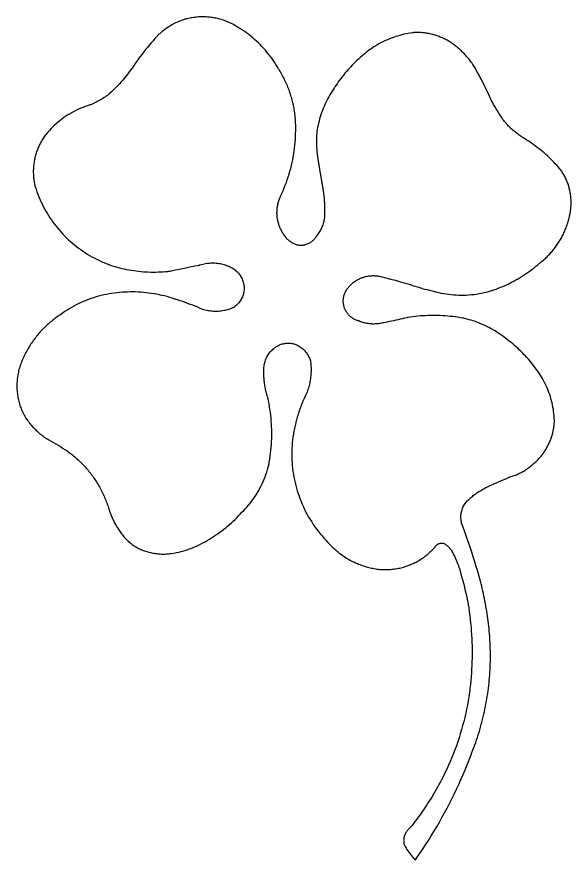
# Model space of a CAD drawing. Extents: x 0 to 908, y 0 to 337.
# Drawn here: x 84.7 to 134.3, y 261 to 336.5 of the extents above; entities that cross this region are included whole.
import ezdxf

# ---------------------------------------------------------------- set-up
doc = ezdxf.new("R2010")
doc.units = 0
doc.layers.add('_____1', color=18, linetype='CONTINUOUS')

msp = doc.modelspace()

# ---------------------------------------------------------------- linework, layer by layer
at = {"layer": '_____1'}
msp.add_lwpolyline([(122.091, 289.008), (122.112, 289.044), (122.134, 289.079), (122.158, 289.111), (122.184, 289.142), (122.212, 289.171), (122.241, 289.198), (122.272, 289.224), (122.304, 289.247), (122.337, 289.268), (122.372, 289.288), (122.407, 289.305), (122.444, 289.32), (122.481, 289.333), (122.519, 289.344), (122.558, 289.353), (122.597, 289.359), (122.636, 289.363), (122.676, 289.365), (122.717, 289.364), (122.757, 289.361), (122.798, 289.356), (122.838, 289.347), (122.858, 289.342), (122.875, 289.334), (122.909, 289.317), (122.976, 289.28), (123.041, 289.24), (123.104, 289.198), (123.164, 289.152), (123.222, 289.104), (123.279, 289.053), (123.332, 288.999), (123.383, 288.943), (123.432, 288.885), (123.478, 288.824), (123.5, 288.793), (123.538, 288.727), (123.614, 288.594), (123.687, 288.46), (123.758, 288.324), (123.826, 288.187), (123.891, 288.049), (123.954, 287.909), (124.015, 287.769), (124.072, 287.627), (124.128, 287.484), (124.18, 287.341), (124.206, 287.268), (124.218, 287.232), (124.219, 287.229), (124.221, 287.224), (124.224, 287.215), (124.229, 287.197), (124.241, 287.16), (124.33, 286.867), (124.416, 286.573), (124.5, 286.278), (124.58, 285.983), (124.657, 285.686), (124.73, 285.389), (124.801, 285.091), (124.868, 284.792), (124.932, 284.493), (124.993, 284.192), (125.051, 283.891), (125.052, 283.889), (125.052, 283.885), (125.054, 283.874), (125.058, 283.853), (125.065, 283.81), (125.079, 283.725), (125.106, 283.554), (125.156, 283.213), (125.202, 282.871), (125.244, 282.528), (125.281, 282.185), (125.314, 281.841), (125.342, 281.498), (125.365, 281.154), (125.384, 280.809), (125.398, 280.465), (125.408, 280.12), (125.414, 279.775), (125.414, 279.431), (125.411, 279.086), (125.402, 278.741), (125.39, 278.397), (125.372, 278.052), (125.35, 277.708), (125.324, 277.364), (125.293, 277.02), (125.258, 276.676), (125.218, 276.333), (125.196, 276.162), (125.171, 275.975), (125.115, 275.6), (125.054, 275.226), (124.987, 274.853), (124.915, 274.481), (124.836, 274.111), (124.752, 273.742), (124.662, 273.375), (124.566, 273.009), (124.464, 272.645), (124.357, 272.283), (124.244, 271.922), (124.125, 271.563), (124.001, 271.206), (123.871, 270.851), (123.736, 270.498), (123.595, 270.147), (123.448, 269.798), (123.296, 269.451), (123.139, 269.107), (122.976, 268.765), (122.807, 268.426), (122.634, 268.088), (122.628, 268.078), (122.625, 268.071), (122.618, 268.059), (122.605, 268.033), (122.579, 267.983), (122.525, 267.882), (122.418, 267.681), (122.308, 267.481), (122.197, 267.282), (122.084, 267.084), (121.969, 266.887), (121.852, 266.691), (121.734, 266.496), (121.613, 266.303), (121.491, 266.11), (121.367, 265.919), (121.242, 265.729), (121.114, 265.54), (120.985, 265.352), (120.854, 265.166), (120.721, 264.98), (120.587, 264.796), (120.451, 264.614), (120.313, 264.432), (120.173, 264.252), (120.032, 264.073), (119.889, 263.895), (119.817, 263.806), (119.812, 263.801), (119.811, 263.799), (119.81, 263.798), (119.806, 263.795), (119.798, 263.789), (119.783, 263.777), (119.726, 263.727), (119.671, 263.674), (119.62, 263.619), (119.572, 263.561), (119.528, 263.501), (119.488, 263.439), (119.451, 263.375), (119.417, 263.309), (119.387, 263.241), (119.361, 263.172), (119.339, 263.102), (119.32, 263.031), (119.306, 262.959), (119.295, 262.886), (119.288, 262.812), (119.285, 262.738), (119.286, 262.664), (119.292, 262.589), (119.301, 262.515), (119.315, 262.44), (119.333, 262.366), (119.355, 262.293), (119.428, 262.166), (119.504, 262.041), (119.582, 261.917), (119.662, 261.795), (119.745, 261.675), (119.83, 261.556), (119.917, 261.438), (120.006, 261.322), (120.098, 261.208), (120.191, 261.096), (120.287, 260.985), (120.311, 260.958), (120.313, 260.956), (120.314, 260.956), (120.314, 260.956), (120.315, 260.957), (120.317, 260.96), (120.335, 260.985), (120.369, 261.034), (120.438, 261.131), (120.709, 261.524), (120.977, 261.919), (121.239, 262.317), (121.497, 262.718), (121.75, 263.122), (121.999, 263.529), (122.242, 263.938), (122.481, 264.351), (122.715, 264.766), (122.944, 265.183), (123.169, 265.604), (123.389, 266.026), (123.603, 266.452), (123.813, 266.879), (124.018, 267.31), (124.218, 267.742), (124.413, 268.177), (124.603, 268.614), (124.788, 269.054), (124.968, 269.496), (125.143, 269.94), (125.313, 270.386), (125.401, 270.608), (125.488, 270.831), (125.572, 271.055), (125.655, 271.279), (125.735, 271.505), (125.812, 271.73), (125.888, 271.957), (125.961, 272.184), (126.031, 272.412), (126.099, 272.641), (126.165, 272.87), (126.229, 273.099), (126.29, 273.329), (126.349, 273.56), (126.406, 273.792), (126.46, 274.023), (126.512, 274.256), (126.561, 274.488), (126.609, 274.722), (126.653, 274.955), (126.696, 275.19), (126.736, 275.424), (126.774, 275.659), (126.809, 275.894), (126.842, 276.13), (126.872, 276.366), (126.901, 276.602), (126.926, 276.839), (126.95, 277.076), (126.971, 277.313), (126.989, 277.55), (127.006, 277.788), (127.019, 278.026), (127.031, 278.264), (127.04, 278.502), (127.046, 278.74), (127.051, 278.979), (127.052, 279.217), (127.052, 279.456), (127.049, 279.695), (127.043, 279.934), (127.035, 280.172), (127.025, 280.411), (127.012, 280.65), (126.997, 280.889), (126.995, 280.919), (126.994, 280.933), (126.992, 280.961), (126.987, 281.018), (126.968, 281.244), (126.947, 281.47), (126.924, 281.696), (126.9, 281.922), (126.874, 282.148), (126.846, 282.373), (126.816, 282.598), (126.785, 282.823), (126.751, 283.048), (126.716, 283.272), (126.68, 283.496), (126.641, 283.72), (126.601, 283.943), (126.559, 284.166), (126.516, 284.389), (126.47, 284.612), (126.423, 284.834), (126.374, 285.055), (126.323, 285.277), (126.271, 285.498), (126.217, 285.719), (126.161, 285.939), (126.039, 286.376), (125.913, 286.813), (125.784, 287.248), (125.652, 287.682), (125.517, 288.116), (125.378, 288.548), (125.236, 288.98), (125.091, 289.41), (124.944, 289.839), (124.792, 290.268), (124.638, 290.695), (124.599, 290.801), (124.594, 290.815), (124.591, 290.822), (124.586, 290.834), (124.576, 290.858), (124.538, 290.954), (124.505, 291.052), (124.477, 291.151), (124.453, 291.251), (124.435, 291.351), (124.421, 291.452), (124.412, 291.553), (124.408, 291.655), (124.409, 291.756), (124.414, 291.857), (124.424, 291.957), (124.438, 292.057), (124.458, 292.157), (124.481, 292.255), (124.51, 292.352), (124.543, 292.448), (124.581, 292.543), (124.623, 292.636), (124.67, 292.727), (124.721, 292.817), (124.776, 292.904), (124.837, 292.989), (124.872, 293.027), (124.908, 293.063), (124.98, 293.136), (125.054, 293.207), (125.129, 293.277), (125.205, 293.346), (125.282, 293.414), (125.36, 293.48), (125.438, 293.545), (125.518, 293.61), (125.599, 293.673), (125.68, 293.734), (125.763, 293.795), (125.846, 293.854), (125.93, 293.912), (126.015, 293.969), (126.101, 294.025), (126.188, 294.079), (126.276, 294.132), (126.364, 294.184), (126.454, 294.234), (126.544, 294.283), (126.635, 294.331), (126.68, 294.354), (126.727, 294.376), (126.914, 294.461), (127.29, 294.629), (127.665, 294.795), (128.042, 294.961), (128.419, 295.124), (128.797, 295.287), (128.995, 295.347), (129.094, 295.38), (129.191, 295.414), (129.288, 295.451), (129.383, 295.489), (129.478, 295.53), (129.572, 295.572), (129.666, 295.616), (129.758, 295.662), (129.849, 295.71), (129.939, 295.76), (130.028, 295.812), (130.117, 295.865), (130.204, 295.92), (130.29, 295.978), (130.374, 296.036), (130.458, 296.097), (130.541, 296.159), (130.622, 296.223), (130.702, 296.289), (130.78, 296.357), (130.819, 296.391), (130.824, 296.395), (130.827, 296.398), (130.831, 296.401), (130.851, 296.417), (130.889, 296.449), (130.964, 296.513), (131.038, 296.579), (131.111, 296.645), (131.182, 296.713), (131.252, 296.783), (131.32, 296.853), (131.387, 296.925), (131.453, 296.997), (131.517, 297.071), (131.58, 297.146), (131.642, 297.222), (131.701, 297.299), (131.76, 297.377), (131.817, 297.456), (131.872, 297.536), (131.926, 297.617), (131.979, 297.699), (132.029, 297.782), (132.079, 297.866), (132.126, 297.95), (132.173, 298.036), (132.217, 298.122), (132.26, 298.209), (132.302, 298.297), (132.342, 298.386), (132.38, 298.475), (132.416, 298.565), (132.451, 298.656), (132.485, 298.748), (132.516, 298.84), (132.546, 298.933), (132.574, 299.026), (132.601, 299.12), (132.626, 299.214), (132.649, 299.309), (132.67, 299.405), (132.69, 299.501), (132.708, 299.598), (132.724, 299.695), (132.738, 299.792), (132.75, 299.89), (132.761, 299.988), (132.77, 300.087), (132.777, 300.185), (132.778, 300.235), (132.777, 300.284), (132.774, 300.382), (132.765, 300.578), (132.752, 300.773), (132.733, 300.968), (132.71, 301.161), (132.682, 301.355), (132.65, 301.547), (132.612, 301.738), (132.571, 301.928), (132.524, 302.117), (132.473, 302.305), (132.418, 302.491), (132.358, 302.676), (132.293, 302.86), (132.224, 303.042), (132.151, 303.223), (132.073, 303.401), (131.991, 303.578), (131.904, 303.753), (131.813, 303.926), (131.718, 304.098), (131.618, 304.266), (131.567, 304.35), (131.514, 304.433), (131.405, 304.596), (131.293, 304.757), (131.179, 304.916), (131.063, 305.074), (130.945, 305.23), (130.824, 305.384), (130.7, 305.536), (130.575, 305.686), (130.447, 305.834), (130.317, 305.979), (130.184, 306.123), (130.05, 306.265), (129.913, 306.405), (129.774, 306.543), (129.633, 306.678), (129.49, 306.812), (129.345, 306.943), (129.197, 307.072), (129.048, 307.198), (128.897, 307.323), (128.743, 307.445), (128.588, 307.565), (128.434, 307.688), (128.279, 307.809), (128.121, 307.926), (127.961, 308.04), (127.799, 308.15), (127.634, 308.257), (127.468, 308.361), (127.299, 308.461), (127.129, 308.557), (126.957, 308.65), (126.782, 308.739), (126.606, 308.825), (126.429, 308.907), (126.249, 308.985), (126.068, 309.059), (125.885, 309.13), (125.701, 309.197), (125.515, 309.26), (125.328, 309.319), (125.14, 309.375), (124.95, 309.427), (124.759, 309.474), (124.663, 309.497), (124.639, 309.502), (124.611, 309.507), (124.556, 309.517), (124.336, 309.555), (124.116, 309.589), (123.895, 309.621), (123.674, 309.648), (123.453, 309.673), (123.231, 309.694), (123.009, 309.712), (122.787, 309.727), (122.565, 309.738), (122.342, 309.745), (122.12, 309.75), (121.897, 309.751), (121.675, 309.749), (121.452, 309.743), (121.23, 309.734), (121.007, 309.722), (120.785, 309.706), (120.563, 309.688), (120.341, 309.665), (120.12, 309.64), (119.899, 309.611), (119.678, 309.578), (119.651, 309.574), (119.639, 309.571), (119.615, 309.564), (119.566, 309.552), (119.373, 309.502), (119.179, 309.454), (118.985, 309.408), (118.791, 309.363), (118.596, 309.319), (118.401, 309.277), (118.206, 309.237), (118.01, 309.198), (117.814, 309.161), (117.618, 309.125), (117.52, 309.107), (117.47, 309.099), (117.421, 309.087), (117.323, 309.064), (117.225, 309.044), (117.126, 309.027), (117.026, 309.013), (116.927, 309.002), (116.827, 308.994), (116.727, 308.989), (116.628, 308.986), (116.528, 308.987), (116.428, 308.991), (116.329, 308.997), (116.23, 309.007), (116.131, 309.019), (116.032, 309.034), (115.934, 309.053), (115.836, 309.074), (115.739, 309.098), (115.643, 309.125), (115.547, 309.154), (115.452, 309.187), (115.358, 309.223), (115.264, 309.261), (115.253, 309.266), (115.243, 309.269), (115.224, 309.274), (115.187, 309.285), (115.114, 309.309), (115.041, 309.336), (114.971, 309.366), (114.901, 309.399), (114.834, 309.435), (114.768, 309.473), (114.704, 309.514), (114.641, 309.557), (114.581, 309.603), (114.522, 309.651), (114.466, 309.702), (114.411, 309.755), (114.359, 309.81), (114.309, 309.867), (114.262, 309.927), (114.217, 309.988), (114.174, 310.051), (114.134, 310.117), (114.096, 310.184), (114.061, 310.253), (114.029, 310.323), (114, 310.396), (113.974, 310.469), (113.951, 310.543), (113.932, 310.617), (113.916, 310.692), (113.902, 310.768), (113.892, 310.843), (113.885, 310.92), (113.882, 310.996), (113.881, 311.072), (113.884, 311.148), (113.889, 311.224), (113.898, 311.299), (113.91, 311.375), (113.925, 311.449), (113.943, 311.524), (113.964, 311.597), (113.988, 311.67), (114.015, 311.742), (114.045, 311.812), (114.079, 311.882), (114.115, 311.95), (114.154, 312.018), (114.159, 312.026), (114.161, 312.029), (114.164, 312.033), (114.169, 312.041), (114.192, 312.074), (114.238, 312.138), (114.286, 312.201), (114.335, 312.262), (114.386, 312.322), (114.438, 312.38), (114.491, 312.436), (114.546, 312.491), (114.602, 312.544), (114.66, 312.596), (114.718, 312.646), (114.778, 312.694), (114.839, 312.741), (114.901, 312.786), (114.964, 312.829), (115.029, 312.871), (115.094, 312.911), (115.16, 312.949), (115.227, 312.985), (115.295, 313.019), (115.364, 313.052), (115.434, 313.083), (115.504, 313.112), (115.575, 313.139), (115.647, 313.165), (115.72, 313.188), (115.793, 313.21), (115.866, 313.229), (115.941, 313.247), (116.015, 313.263), (116.091, 313.277), (116.166, 313.289), (116.242, 313.299), (116.319, 313.306), (116.396, 313.312), (116.473, 313.316), (116.55, 313.318), (116.627, 313.318), (116.705, 313.316), (116.783, 313.311), (116.861, 313.305), (116.939, 313.296), (117.017, 313.285), (117.095, 313.273), (117.172, 313.257), (117.192, 313.253), (117.207, 313.25), (117.234, 313.243), (117.675, 313.133), (118.115, 313.019), (118.554, 312.9), (118.991, 312.777), (119.427, 312.649), (119.645, 312.584), (119.861, 312.513), (120.077, 312.443), (120.294, 312.375), (120.512, 312.309), (120.73, 312.245), (120.949, 312.183), (121.168, 312.123), (121.388, 312.066), (121.609, 312.01), (121.83, 311.956), (122.051, 311.905), (122.107, 311.892), (122.121, 311.889), (122.124, 311.888), (122.131, 311.887), (122.144, 311.883), (122.2, 311.868), (122.422, 311.813), (122.645, 311.763), (122.869, 311.719), (123.093, 311.681), (123.319, 311.649), (123.544, 311.622), (123.771, 311.601), (123.997, 311.586), (124.224, 311.577), (124.451, 311.573), (124.678, 311.576), (124.904, 311.584), (125.131, 311.597), (125.357, 311.617), (125.583, 311.642), (125.808, 311.673), (126.032, 311.71), (126.256, 311.752), (126.478, 311.8), (126.7, 311.854), (126.921, 311.914), (127.14, 311.98), (127.194, 311.997), (127.246, 312.014), (127.349, 312.048), (127.555, 312.121), (127.759, 312.197), (127.962, 312.276), (128.163, 312.359), (128.363, 312.446), (128.56, 312.537), (128.756, 312.63), (128.951, 312.728), (129.143, 312.829), (129.334, 312.933), (129.522, 313.041), (129.709, 313.152), (129.894, 313.267), (130.076, 313.384), (130.257, 313.506), (130.435, 313.63), (130.611, 313.758), (130.785, 313.889), (130.956, 314.023), (131.125, 314.161), (131.292, 314.301), (131.375, 314.373), (131.395, 314.391), (131.417, 314.408), (131.461, 314.441), (131.548, 314.509), (131.634, 314.578), (131.719, 314.648), (131.802, 314.719), (131.885, 314.791), (131.966, 314.865), (132.046, 314.94), (132.125, 315.016), (132.203, 315.093), (132.279, 315.171), (132.354, 315.25), (132.428, 315.33), (132.501, 315.412), (132.572, 315.494), (132.642, 315.578), (132.711, 315.662), (132.778, 315.748), (132.844, 315.834), (132.909, 315.922), (132.972, 316.01), (133.034, 316.1), (133.095, 316.19), (133.154, 316.281), (133.212, 316.373), (133.269, 316.466), (133.324, 316.56), (133.378, 316.655), (133.43, 316.751), (133.481, 316.847), (133.53, 316.944), (133.578, 317.042), (133.624, 317.141), (133.669, 317.24), (133.713, 317.341), (133.755, 317.441), (133.795, 317.543), (133.834, 317.645), (133.871, 317.748), (133.907, 317.852), (133.942, 317.956), (133.974, 318.061), (134.005, 318.167), (134.035, 318.273), (134.063, 318.38), (134.07, 318.407), (134.076, 318.432), (134.09, 318.481), (134.116, 318.578), (134.139, 318.676), (134.161, 318.774), (134.181, 318.872), (134.199, 318.97), (134.215, 319.069), (134.229, 319.167), (134.241, 319.266), (134.251, 319.365), (134.26, 319.464), (134.266, 319.563), (134.27, 319.662), (134.273, 319.761), (134.274, 319.86), (134.273, 319.959), (134.269, 320.058), (134.264, 320.156), (134.258, 320.255), (134.249, 320.353), (134.238, 320.451), (134.226, 320.549), (134.211, 320.647), (134.195, 320.744), (134.177, 320.841), (134.157, 320.938), (134.136, 321.034), (134.112, 321.13), (134.087, 321.225), (134.059, 321.32), (134.03, 321.415), (133.999, 321.509), (133.966, 321.602), (133.932, 321.695), (133.896, 321.787), (133.857, 321.879), (133.817, 321.97), (133.776, 322.061), (133.732, 322.15), (133.687, 322.239), (133.639, 322.327), (133.59, 322.415), (133.54, 322.502), (133.487, 322.587), (133.433, 322.672), (133.419, 322.693), (133.404, 322.714), (133.373, 322.752), (133.246, 322.905), (133.117, 323.055), (132.985, 323.204), (132.851, 323.351), (132.716, 323.495), (132.578, 323.637), (132.437, 323.777), (132.295, 323.915), (132.151, 324.05), (132.004, 324.183), (131.856, 324.314), (131.705, 324.443), (131.553, 324.569), (131.399, 324.693), (131.242, 324.815), (131.084, 324.934), (130.924, 325.05), (130.762, 325.165), (130.598, 325.276), (130.433, 325.386), (130.265, 325.492), (130.096, 325.597), (130.075, 325.61), (130.064, 325.616), (130.058, 325.62), (130.034, 325.634), (129.986, 325.664), (129.892, 325.725), (129.798, 325.787), (129.705, 325.85), (129.613, 325.915), (129.523, 325.982), (129.433, 326.05), (129.345, 326.119), (129.258, 326.19), (129.172, 326.262), (129.087, 326.335), (129.004, 326.41), (128.921, 326.487), (128.84, 326.564), (128.76, 326.643), (128.682, 326.724), (128.605, 326.805), (128.529, 326.888), (128.454, 326.972), (128.381, 327.058), (128.309, 327.144), (128.239, 327.232), (128.204, 327.276), (128.171, 327.322), (128.044, 327.508), (127.92, 327.695), (127.799, 327.884), (127.68, 328.075), (127.564, 328.268), (127.45, 328.462), (127.34, 328.658), (127.232, 328.855), (127.127, 329.054), (127.025, 329.254), (126.925, 329.456), (126.835, 329.662), (126.744, 329.868), (126.65, 330.072), (126.554, 330.276), (126.456, 330.478), (126.355, 330.68), (126.252, 330.88), (126.147, 331.079), (126.039, 331.277), (125.929, 331.473), (125.817, 331.668), (125.761, 331.766), (125.706, 331.865), (125.649, 331.962), (125.591, 332.058), (125.53, 332.154), (125.469, 332.248), (125.406, 332.341), (125.341, 332.433), (125.275, 332.524), (125.207, 332.614), (125.138, 332.703), (125.068, 332.79), (124.996, 332.876), (124.922, 332.962), (124.847, 333.046), (124.771, 333.128), (124.694, 333.21), (124.615, 333.29), (124.534, 333.369), (124.453, 333.447), (124.37, 333.523), (124.285, 333.598), (124.2, 333.672), (124.189, 333.681), (124.184, 333.685), (124.18, 333.688), (124.176, 333.692), (124.139, 333.725), (124.064, 333.79), (123.988, 333.853), (123.911, 333.915), (123.834, 333.975), (123.755, 334.034), (123.675, 334.092), (123.595, 334.147), (123.513, 334.202), (123.431, 334.255), (123.348, 334.306), (123.264, 334.356), (123.179, 334.404), (123.093, 334.451), (123.007, 334.496), (122.92, 334.539), (122.832, 334.581), (122.744, 334.622), (122.655, 334.661), (122.565, 334.698), (122.475, 334.734), (122.384, 334.768), (122.292, 334.8), (122.2, 334.831), (122.107, 334.86), (122.014, 334.888), (121.921, 334.914), (121.826, 334.938), (121.732, 334.961), (121.637, 334.982), (121.541, 335.001), (121.446, 335.019), (121.35, 335.035), (121.253, 335.049), (121.156, 335.062), (121.059, 335.072), (120.962, 335.081), (120.864, 335.089), (120.766, 335.095), (120.668, 335.098), (120.57, 335.101), (120.471, 335.101), (120.373, 335.1), (120.274, 335.097), (120.175, 335.092), (120.126, 335.088), (120.077, 335.082), (119.883, 335.053), (119.69, 335.02), (119.498, 334.982), (119.307, 334.941), (119.117, 334.894), (118.929, 334.844), (118.742, 334.789), (118.556, 334.731), (118.372, 334.667), (118.189, 334.6), (118.008, 334.529), (117.828, 334.453), (117.651, 334.374), (117.475, 334.29), (117.301, 334.203), (117.129, 334.111), (116.959, 334.015), (116.791, 333.916), (116.625, 333.812), (116.461, 333.705), (116.3, 333.594), (116.141, 333.478), (115.986, 333.359), (115.833, 333.236), (115.682, 333.111), (115.533, 332.984), (115.386, 332.855), (115.241, 332.723), (115.098, 332.59), (114.957, 332.454), (114.818, 332.316), (114.681, 332.176), (114.547, 332.034), (114.415, 331.891), (114.285, 331.745), (114.157, 331.597), (114.031, 331.447), (113.908, 331.295), (113.786, 331.142), (113.668, 330.986), (113.551, 330.829), (113.437, 330.669), (113.325, 330.509), (113.216, 330.346), (113.162, 330.264), (113.135, 330.223), (113.107, 330.182), (112.996, 330.02), (112.889, 329.855), (112.785, 329.688), (112.685, 329.519), (112.588, 329.349), (112.495, 329.176), (112.405, 329.002), (112.32, 328.826), (112.237, 328.648), (112.159, 328.469), (112.084, 328.288), (112.013, 328.106), (111.946, 327.922), (111.883, 327.737), (111.823, 327.55), (111.767, 327.362), (111.715, 327.173), (111.667, 326.983), (111.623, 326.792), (111.583, 326.6), (111.547, 326.406), (111.515, 326.212), (111.511, 326.188), (111.509, 326.176), (111.508, 326.169), (111.508, 326.165), (111.506, 326.139), (111.502, 326.087), (111.49, 325.877), (111.482, 325.668), (111.478, 325.459), (111.479, 325.249), (111.484, 325.04), (111.493, 324.831), (111.506, 324.622), (111.523, 324.413), (111.545, 324.205), (111.57, 323.997), (111.585, 323.893), (111.592, 323.841), (111.594, 323.828), (111.595, 323.822), (111.596, 323.819), (111.596, 323.817), (111.596, 323.816), (111.597, 323.813), (111.597, 323.809), (111.598, 323.803), (111.6, 323.796), (111.603, 323.776), (111.607, 323.751), (111.612, 323.72), (111.618, 323.684), (111.625, 323.643), (111.633, 323.598), (111.641, 323.548), (111.65, 323.495), (111.66, 323.438), (111.67, 323.377), (111.681, 323.313), (111.692, 323.247), (111.704, 323.178), (111.716, 323.107), (111.728, 323.034), (111.741, 322.96), (111.766, 322.808), (111.818, 322.499), (111.844, 322.347), (111.856, 322.273), (111.869, 322.2), (111.88, 322.129), (111.892, 322.06), (111.903, 321.994), (111.914, 321.93), (111.924, 321.87), (111.934, 321.813), (111.943, 321.759), (111.951, 321.71), (111.959, 321.665), (111.966, 321.624), (111.972, 321.588), (111.977, 321.558), (111.981, 321.533), (111.984, 321.514), (111.985, 321.507), (111.986, 321.501), (111.987, 321.497), (111.987, 321.494), (111.988, 321.493), (111.993, 321.467), (112.003, 321.415), (112.023, 321.313), (112.06, 321.106), (112.093, 320.899), (112.121, 320.692), (112.146, 320.484), (112.166, 320.275), (112.181, 320.066), (112.193, 319.857), (112.2, 319.648), (112.203, 319.438), (112.202, 319.228), (112.201, 319.176), (112.201, 319.15), (112.203, 319.123), (112.21, 319.017), (112.213, 318.911), (112.212, 318.805), (112.208, 318.7), (112.2, 318.595), (112.188, 318.49), (112.174, 318.386), (112.155, 318.283), (112.133, 318.181), (112.108, 318.079), (112.079, 317.978), (112.047, 317.878), (112.012, 317.78), (111.973, 317.682), (111.931, 317.586), (111.886, 317.492), (111.837, 317.398), (111.786, 317.307), (111.731, 317.216), (111.673, 317.128), (111.611, 317.042), (111.547, 316.957), (111.53, 316.936), (111.521, 316.918), (111.501, 316.884), (111.46, 316.816), (111.415, 316.75), (111.368, 316.687), (111.319, 316.626), (111.267, 316.568), (111.212, 316.512), (111.156, 316.458), (111.097, 316.407), (111.036, 316.359), (110.973, 316.314), (110.908, 316.271), (110.841, 316.231), (110.773, 316.194), (110.703, 316.16), (110.631, 316.13), (110.558, 316.102), (110.484, 316.077), (110.408, 316.056), (110.332, 316.038), (110.254, 316.023), (110.175, 316.012), (110.136, 316.008), (110.116, 316.006), (110.095, 316.008), (110.015, 316.017), (109.936, 316.03), (109.858, 316.047), (109.78, 316.066), (109.704, 316.088), (109.628, 316.113), (109.554, 316.141), (109.481, 316.172), (109.41, 316.206), (109.34, 316.242), (109.271, 316.282), (109.204, 316.324), (109.139, 316.368), (109.075, 316.415), (109.014, 316.465), (108.954, 316.517), (108.896, 316.572), (108.841, 316.629), (108.787, 316.688), (108.736, 316.75), (108.687, 316.813), (108.641, 316.879), (108.629, 316.896), (108.627, 316.9), (108.624, 316.904), (108.618, 316.912), (108.605, 316.929), (108.558, 316.997), (108.511, 317.067), (108.467, 317.137), (108.424, 317.207), (108.384, 317.279), (108.345, 317.352), (108.307, 317.425), (108.272, 317.499), (108.238, 317.573), (108.207, 317.649), (108.177, 317.724), (108.149, 317.801), (108.122, 317.878), (108.098, 317.955), (108.075, 318.033), (108.054, 318.112), (108.035, 318.19), (108.018, 318.27), (108.003, 318.349), (107.99, 318.429), (107.978, 318.509), (107.968, 318.589), (107.96, 318.67), (107.954, 318.75), (107.95, 318.831), (107.948, 318.912), (107.948, 318.993), (107.949, 319.074), (107.953, 319.155), (107.958, 319.236), (107.965, 319.317), (107.974, 319.398), (107.985, 319.479), (107.998, 319.559), (108.012, 319.639), (108.029, 319.72), (108.048, 319.799), (108.068, 319.879), (108.091, 319.958), (108.115, 320.037), (108.141, 320.115), (108.169, 320.193), (108.199, 320.271), (108.231, 320.348), (108.248, 320.386), (108.251, 320.392), (108.254, 320.399), (108.261, 320.414), (108.276, 320.444), (108.387, 320.685), (108.494, 320.928), (108.596, 321.173), (108.693, 321.419), (108.786, 321.667), (108.873, 321.917), (108.956, 322.168), (109.035, 322.42), (109.108, 322.674), (109.177, 322.929), (109.24, 323.185), (109.299, 323.443), (109.353, 323.702), (109.403, 323.961), (109.447, 324.222), (109.486, 324.483), (109.52, 324.745), (109.55, 325.008), (109.574, 325.272), (109.594, 325.536), (109.608, 325.801), (109.618, 326.067), (109.626, 326.333), (109.628, 326.466), (109.628, 326.599), (109.627, 326.732), (109.624, 326.865), (109.619, 326.997), (109.612, 327.13), (109.603, 327.262), (109.593, 327.394), (109.581, 327.526), (109.567, 327.657), (109.551, 327.789), (109.534, 327.92), (109.515, 328.05), (109.494, 328.181), (109.472, 328.311), (109.448, 328.441), (109.422, 328.57), (109.394, 328.699), (109.364, 328.828), (109.333, 328.956), (109.3, 329.083), (109.266, 329.211), (109.23, 329.338), (109.192, 329.464), (109.152, 329.59), (109.111, 329.715), (109.068, 329.84), (109.023, 329.964), (108.977, 330.088), (108.929, 330.211), (108.879, 330.333), (108.828, 330.455), (108.775, 330.576), (108.72, 330.697), (108.664, 330.817), (108.606, 330.936), (108.546, 331.054), (108.485, 331.172), (108.423, 331.289), (108.358, 331.405), (108.292, 331.521), (108.224, 331.635), (108.155, 331.749), (108.12, 331.806), (108.112, 331.819), (108.105, 331.832), (108.091, 331.856), (107.975, 332.053), (107.855, 332.247), (107.732, 332.438), (107.604, 332.625), (107.472, 332.81), (107.336, 332.992), (107.196, 333.171), (107.053, 333.347), (106.906, 333.519), (106.755, 333.688), (106.6, 333.853), (106.442, 334.016), (106.28, 334.174), (106.115, 334.33), (105.947, 334.481), (105.775, 334.629), (105.6, 334.773), (105.421, 334.914), (105.239, 335.05), (105.055, 335.183), (104.867, 335.312), (104.676, 335.436), (104.628, 335.467), (104.58, 335.499), (104.484, 335.562), (104.387, 335.624), (104.288, 335.683), (104.189, 335.74), (104.089, 335.796), (103.989, 335.849), (103.887, 335.9), (103.784, 335.949), (103.681, 335.996), (103.577, 336.041), (103.472, 336.084), (103.367, 336.125), (103.26, 336.164), (103.154, 336.201), (103.046, 336.236), (102.938, 336.268), (102.83, 336.299), (102.72, 336.327), (102.611, 336.354), (102.501, 336.378), (102.39, 336.4), (102.28, 336.42), (102.168, 336.438), (102.057, 336.454), (101.945, 336.467), (101.833, 336.479), (101.721, 336.488), (101.608, 336.495), (101.495, 336.5), (101.383, 336.503), (101.27, 336.504), (101.156, 336.502), (101.043, 336.499), (100.93, 336.493), (100.817, 336.485), (100.704, 336.475), (100.591, 336.462), (100.478, 336.448), (100.365, 336.431), (100.253, 336.412), (100.14, 336.391), (100.028, 336.367), (99.916, 336.342), (99.805, 336.314), (99.749, 336.299), (99.742, 336.297), (99.737, 336.296), (99.729, 336.293), (99.714, 336.289), (99.59, 336.249), (99.468, 336.206), (99.346, 336.161), (99.226, 336.113), (99.106, 336.063), (98.988, 336.01), (98.871, 335.955), (98.756, 335.898), (98.641, 335.838), (98.528, 335.776), (98.416, 335.711), (98.306, 335.644), (98.197, 335.575), (98.09, 335.503), (97.984, 335.429), (97.879, 335.353), (97.776, 335.275), (97.675, 335.194), (97.576, 335.111), (97.478, 335.027), (97.381, 334.939), (97.287, 334.85), (97.264, 334.828), (97.242, 334.804), (97.198, 334.756), (97.025, 334.563), (96.855, 334.368), (96.686, 334.171), (96.519, 333.973), (96.355, 333.773), (96.192, 333.571), (96.031, 333.368), (95.873, 333.163), (95.716, 332.957), (95.562, 332.749), (95.486, 332.644), (95.448, 332.592), (95.411, 332.538), (95.268, 332.322), (95.122, 332.107), (94.972, 331.896), (94.818, 331.687), (94.661, 331.48), (94.501, 331.277), (94.337, 331.075), (94.17, 330.877), (93.999, 330.682), (93.825, 330.489), (93.648, 330.299), (93.471, 330.109), (93.379, 330.016), (93.286, 329.925), (93.192, 329.836), (93.095, 329.75), (92.997, 329.665), (92.897, 329.583), (92.795, 329.502), (92.692, 329.424), (92.587, 329.348), (92.481, 329.274), (92.373, 329.202), (92.264, 329.133), (92.153, 329.065), (92.041, 329), (91.927, 328.938), (91.812, 328.878), (91.696, 328.82), (91.578, 328.764), (91.46, 328.711), (91.34, 328.66), (91.279, 328.636), (91.249, 328.624), (91.242, 328.621), (91.229, 328.617), (91.202, 328.609), (90.995, 328.543), (90.79, 328.471), (90.587, 328.394), (90.386, 328.312), (90.188, 328.225), (89.992, 328.133), (89.8, 328.035), (89.61, 327.933), (89.423, 327.825), (89.238, 327.713), (89.057, 327.596), (88.879, 327.474), (88.705, 327.347), (88.533, 327.216), (88.365, 327.081), (88.201, 326.94), (88.04, 326.796), (87.883, 326.647), (87.73, 326.493), (87.581, 326.336), (87.436, 326.174), (87.295, 326.008), (87.26, 325.966), (87.227, 325.923), (87.163, 325.835), (87.1, 325.746), (87.04, 325.656), (86.982, 325.565), (86.925, 325.473), (86.87, 325.38), (86.818, 325.286), (86.767, 325.191), (86.718, 325.096), (86.671, 324.999), (86.626, 324.902), (86.583, 324.804), (86.542, 324.706), (86.502, 324.606), (86.465, 324.506), (86.43, 324.406), (86.396, 324.305), (86.365, 324.203), (86.336, 324.1), (86.308, 323.997), (86.283, 323.894), (86.26, 323.79), (86.238, 323.686), (86.219, 323.581), (86.202, 323.476), (86.186, 323.371), (86.173, 323.265), (86.162, 323.159), (86.153, 323.053), (86.145, 322.946), (86.14, 322.84), (86.137, 322.733), (86.136, 322.626), (86.138, 322.519), (86.141, 322.412), (86.146, 322.305), (86.154, 322.197), (86.163, 322.09), (86.175, 321.983), (86.189, 321.876), (86.205, 321.769), (86.223, 321.662), (86.243, 321.556), (86.265, 321.449), (86.277, 321.396), (86.28, 321.383), (86.281, 321.378), (86.283, 321.371), (86.288, 321.357), (86.305, 321.299), (86.379, 321.069), (86.457, 320.841), (86.54, 320.616), (86.627, 320.394), (86.719, 320.173), (86.816, 319.956), (86.918, 319.74), (87.024, 319.528), (87.134, 319.318), (87.249, 319.111), (87.368, 318.907), (87.492, 318.706), (87.619, 318.508), (87.751, 318.313), (87.887, 318.121), (88.027, 317.932), (88.171, 317.746), (88.319, 317.563), (88.47, 317.384), (88.626, 317.208), (88.785, 317.036), (88.948, 316.867), (89.114, 316.702), (89.284, 316.541), (89.458, 316.383), (89.635, 316.229), (89.815, 316.078), (89.999, 315.932), (90.185, 315.789), (90.376, 315.651), (90.569, 315.516), (90.765, 315.386), (90.964, 315.259), (91.167, 315.138), (91.372, 315.02), (91.58, 314.906), (91.791, 314.798), (92.004, 314.693), (92.22, 314.593), (92.439, 314.498), (92.66, 314.407), (92.884, 314.321), (93.11, 314.24), (93.339, 314.164), (93.454, 314.127), (93.483, 314.118), (93.49, 314.116), (93.494, 314.115), (93.501, 314.113), (93.527, 314.106), (93.632, 314.077), (93.844, 314.022), (94.057, 313.971), (94.27, 313.923), (94.484, 313.879), (94.698, 313.839), (94.913, 313.803), (95.128, 313.77), (95.344, 313.741), (95.561, 313.716), (95.778, 313.694), (95.995, 313.676), (96.212, 313.662), (96.43, 313.652), (96.647, 313.645), (96.865, 313.642), (97.083, 313.643), (97.301, 313.648), (97.52, 313.656), (97.738, 313.669), (97.955, 313.684), (98.173, 313.704), (98.282, 313.715), (98.336, 313.721), (98.35, 313.723), (98.356, 313.724), (98.36, 313.725), (98.374, 313.728), (98.491, 313.754), (98.725, 313.805), (99.194, 313.905), (99.663, 314.004), (100.132, 314.101), (100.602, 314.196), (100.837, 314.243), (100.955, 314.266), (100.984, 314.271), (101.013, 314.28), (101.071, 314.298), (101.188, 314.331), (101.306, 314.361), (101.424, 314.387), (101.543, 314.409), (101.662, 314.427), (101.781, 314.441), (101.901, 314.452), (102.021, 314.459), (102.141, 314.461), (102.261, 314.46), (102.381, 314.455), (102.501, 314.447), (102.62, 314.434), (102.739, 314.418), (102.858, 314.398), (102.976, 314.374), (103.093, 314.346), (103.21, 314.315), (103.325, 314.279), (103.44, 314.24), (103.554, 314.197), (103.61, 314.174), (103.638, 314.163), (103.652, 314.157), (103.664, 314.152), (103.76, 314.109), (103.854, 314.061), (103.945, 314.009), (104.033, 313.954), (104.117, 313.894), (104.199, 313.831), (104.277, 313.764), (104.352, 313.694), (104.424, 313.62), (104.492, 313.543), (104.556, 313.464), (104.617, 313.381), (104.674, 313.295), (104.726, 313.207), (104.775, 313.117), (104.819, 313.024), (104.859, 312.928), (104.895, 312.831), (104.926, 312.732), (104.953, 312.631), (104.974, 312.528), (104.991, 312.424), (104.998, 312.372), (105.002, 312.319), (105.005, 312.214), (105.004, 312.11), (104.997, 312.006), (104.985, 311.904), (104.968, 311.802), (104.945, 311.702), (104.918, 311.604), (104.886, 311.507), (104.85, 311.412), (104.808, 311.319), (104.762, 311.228), (104.712, 311.14), (104.657, 311.054), (104.598, 310.971), (104.534, 310.89), (104.467, 310.813), (104.395, 310.739), (104.32, 310.669), (104.241, 310.602), (104.158, 310.539), (104.071, 310.48), (104.026, 310.452), (104.004, 310.439), (103.992, 310.432), (103.978, 310.426), (103.867, 310.381), (103.755, 310.339), (103.642, 310.3), (103.527, 310.266), (103.413, 310.234), (103.297, 310.207), (103.18, 310.183), (103.064, 310.162), (102.946, 310.145), (102.828, 310.132), (102.71, 310.122), (102.592, 310.116), (102.473, 310.113), (102.355, 310.114), (102.236, 310.119), (102.117, 310.127), (101.999, 310.139), (101.881, 310.154), (101.763, 310.174), (101.646, 310.196), (101.529, 310.223), (101.413, 310.253), (101.384, 310.261), (101.37, 310.265), (101.356, 310.271), (101.301, 310.295), (101.08, 310.39), (100.857, 310.483), (100.634, 310.574), (100.411, 310.663), (100.186, 310.749), (99.96, 310.833), (99.734, 310.915), (99.507, 310.995), (99.279, 311.073), (99.05, 311.148), (98.935, 311.185), (98.878, 311.203), (98.849, 311.212), (98.834, 311.217), (98.806, 311.227), (98.578, 311.301), (98.349, 311.371), (98.119, 311.437), (97.888, 311.497), (97.655, 311.553), (97.422, 311.605), (97.188, 311.651), (96.954, 311.693), (96.718, 311.73), (96.482, 311.763), (96.245, 311.791), (96.008, 311.814), (95.77, 311.832), (95.532, 311.846), (95.294, 311.855), (95.056, 311.859), (94.817, 311.858), (94.578, 311.853), (94.339, 311.842), (94.101, 311.828), (93.862, 311.808), (93.624, 311.783), (93.386, 311.755), (93.148, 311.722), (92.912, 311.684), (92.677, 311.641), (92.443, 311.592), (92.211, 311.537), (91.98, 311.477), (91.751, 311.412), (91.523, 311.342), (91.297, 311.266), (91.074, 311.185), (90.852, 311.099), (90.632, 311.008), (90.414, 310.911), (90.199, 310.81), (89.986, 310.703), (89.775, 310.592), (89.567, 310.475), (89.361, 310.354), (89.158, 310.227), (88.958, 310.096), (88.761, 309.96), (88.566, 309.82), (88.464, 309.753), (88.363, 309.685), (88.264, 309.616), (88.165, 309.545), (88.068, 309.473), (87.971, 309.399), (87.876, 309.325), (87.781, 309.249), (87.688, 309.172), (87.596, 309.094), (87.505, 309.015), (87.415, 308.935), (87.326, 308.853), (87.238, 308.77), (87.151, 308.686), (87.066, 308.601), (86.982, 308.515), (86.899, 308.428), (86.817, 308.34), (86.736, 308.251), (86.656, 308.16), (86.578, 308.069), (86.501, 307.976), (86.425, 307.883), (86.35, 307.789), (86.277, 307.693), (86.205, 307.597), (86.134, 307.499), (86.064, 307.401), (85.996, 307.302), (85.929, 307.201), (85.863, 307.1), (85.799, 306.998), (85.736, 306.895), (85.674, 306.791), (85.614, 306.687), (85.555, 306.581), (85.497, 306.475), (85.441, 306.367), (85.386, 306.259), (85.333, 306.15), (85.281, 306.041), (85.23, 305.93), (85.181, 305.819), (85.086, 305.594), (85.041, 305.48), (84.999, 305.366), (84.959, 305.252), (84.922, 305.136), (84.887, 305.02), (84.855, 304.904), (84.826, 304.787), (84.799, 304.67), (84.774, 304.552), (84.752, 304.434), (84.733, 304.316), (84.716, 304.198), (84.701, 304.079), (84.689, 303.96), (84.68, 303.841), (84.673, 303.722), (84.669, 303.603), (84.667, 303.484), (84.667, 303.365), (84.671, 303.246), (84.676, 303.127), (84.684, 303.008), (84.695, 302.889), (84.708, 302.771), (84.724, 302.653), (84.742, 302.535), (84.762, 302.417), (84.785, 302.3), (84.811, 302.184), (84.839, 302.067), (84.869, 301.952), (84.902, 301.837), (84.938, 301.722), (84.975, 301.608), (85.016, 301.495), (85.059, 301.382), (85.104, 301.271), (85.152, 301.16), (85.202, 301.049), (85.254, 300.94), (85.309, 300.832), (85.367, 300.724), (85.427, 300.618), (85.458, 300.565), (85.473, 300.539), (85.475, 300.536), (85.476, 300.534), (85.479, 300.531), (85.483, 300.525), (85.551, 300.428), (85.622, 300.333), (85.693, 300.239), (85.767, 300.146), (85.842, 300.055), (85.918, 299.965), (85.996, 299.876), (86.075, 299.788), (86.156, 299.702), (86.238, 299.618), (86.322, 299.535), (86.407, 299.453), (86.493, 299.372), (86.581, 299.294), (86.67, 299.216), (86.761, 299.14), (86.853, 299.066), (86.946, 298.993), (87.04, 298.922), (87.136, 298.852), (87.232, 298.784), (87.33, 298.718), (87.355, 298.701), (87.381, 298.686), (87.433, 298.658), (87.538, 298.603), (87.746, 298.489), (87.952, 298.372), (88.157, 298.252), (88.36, 298.13), (88.562, 298.005), (88.761, 297.876), (88.959, 297.746), (89.155, 297.612), (89.35, 297.476), (89.542, 297.337), (89.59, 297.302), (89.614, 297.284), (89.626, 297.275), (89.629, 297.273), (89.635, 297.267), (89.648, 297.257), (89.749, 297.174), (89.849, 297.089), (89.948, 297.004), (90.045, 296.917), (90.141, 296.828), (90.236, 296.739), (90.33, 296.649), (90.422, 296.557), (90.513, 296.464), (90.603, 296.37), (90.692, 296.275), (90.779, 296.179), (90.865, 296.082), (90.95, 295.984), (91.034, 295.884), (91.116, 295.784), (91.197, 295.682), (91.276, 295.58), (91.354, 295.476), (91.431, 295.372), (91.506, 295.267), (91.58, 295.16), (91.653, 295.053), (91.724, 294.945), (91.794, 294.835), (91.862, 294.725), (91.929, 294.614), (91.995, 294.502), (92.059, 294.39), (92.122, 294.276), (92.183, 294.162), (92.243, 294.046), (92.301, 293.93), (92.358, 293.813), (92.413, 293.696), (92.467, 293.577), (92.519, 293.458), (92.57, 293.338), (92.619, 293.217), (92.667, 293.096), (92.713, 292.974), (92.757, 292.851), (92.8, 292.728), (92.841, 292.604), (92.862, 292.541), (92.871, 292.51), (92.874, 292.502), (92.875, 292.499), (92.877, 292.492), (92.892, 292.439), (92.925, 292.333), (92.959, 292.228), (92.995, 292.124), (93.032, 292.02), (93.071, 291.917), (93.111, 291.814), (93.154, 291.712), (93.197, 291.611), (93.243, 291.51), (93.29, 291.411), (93.338, 291.312), (93.389, 291.214), (93.44, 291.116), (93.493, 291.02), (93.548, 290.924), (93.605, 290.829), (93.662, 290.735), (93.722, 290.642), (93.783, 290.55), (93.845, 290.459), (93.909, 290.368), (93.974, 290.279), (94.04, 290.187), (94.108, 290.098), (94.179, 290.01), (94.251, 289.924), (94.326, 289.84), (94.402, 289.758), (94.481, 289.679), (94.561, 289.601), (94.643, 289.525), (94.727, 289.451), (94.813, 289.38), (94.901, 289.31), (94.99, 289.243), (95.081, 289.178), (95.174, 289.116), (95.268, 289.055), (95.364, 288.997), (95.462, 288.942), (95.56, 288.888), (95.661, 288.838), (95.762, 288.789), (95.865, 288.743), (95.917, 288.722), (95.97, 288.702), (96.076, 288.665), (96.182, 288.629), (96.289, 288.596), (96.397, 288.566), (96.505, 288.537), (96.614, 288.511), (96.723, 288.488), (96.833, 288.466), (96.943, 288.447), (97.053, 288.43), (97.164, 288.416), (97.275, 288.404), (97.386, 288.394), (97.497, 288.387), (97.609, 288.381), (97.721, 288.379), (97.833, 288.378), (97.944, 288.38), (98.056, 288.384), (98.168, 288.391), (98.28, 288.4), (98.392, 288.412), (98.503, 288.428), (98.724, 288.464), (98.944, 288.506), (99.163, 288.554), (99.38, 288.607), (99.596, 288.666), (99.81, 288.731), (100.023, 288.801), (100.233, 288.877), (100.442, 288.959), (100.648, 289.045), (100.751, 289.091), (100.777, 289.102), (100.789, 289.108), (100.797, 289.111), (100.809, 289.118), (100.91, 289.167), (101.111, 289.268), (101.309, 289.373), (101.506, 289.48), (101.7, 289.592), (101.893, 289.706), (102.083, 289.824), (102.272, 289.945), (102.458, 290.069), (102.642, 290.196), (102.823, 290.326), (103.003, 290.46), (103.18, 290.596), (103.355, 290.736), (103.527, 290.879), (103.697, 291.024), (103.865, 291.173), (104.03, 291.324), (104.192, 291.479), (104.352, 291.636), (104.509, 291.796), (104.663, 291.959), (104.816, 292.124), (104.975, 292.284), (105.13, 292.449), (105.28, 292.617), (105.426, 292.788), (105.568, 292.963), (105.704, 293.141), (105.836, 293.323), (105.963, 293.508), (106.085, 293.696), (106.203, 293.886), (106.316, 294.08), (106.423, 294.277), (106.526, 294.476), (106.623, 294.678), (106.716, 294.882), (106.803, 295.089), (106.885, 295.298), (106.961, 295.509), (107.033, 295.722), (107.099, 295.938), (107.159, 296.155), (107.214, 296.374), (107.227, 296.429), (107.233, 296.457), (107.236, 296.471), (107.239, 296.487), (107.262, 296.617), (107.305, 296.878), (107.342, 297.139), (107.376, 297.401), (107.404, 297.663), (107.428, 297.925), (107.447, 298.188), (107.462, 298.451), (107.472, 298.714), (107.478, 298.977), (107.479, 299.24), (107.475, 299.503), (107.467, 299.766), (107.454, 300.029), (107.437, 300.292), (107.414, 300.554), (107.388, 300.816), (107.357, 301.078), (107.321, 301.339), (107.28, 301.599), (107.235, 301.859), (107.186, 302.119), (107.159, 302.248), (107.145, 302.313), (107.138, 302.345), (107.135, 302.361), (107.134, 302.364), (107.134, 302.366), (107.133, 302.369), (107.098, 302.474), (107.066, 302.58), (107.035, 302.686), (107.005, 302.793), (106.978, 302.9), (106.952, 303.007), (106.928, 303.115), (106.906, 303.223), (106.885, 303.331), (106.866, 303.44), (106.849, 303.549), (106.833, 303.658), (106.819, 303.768), (106.807, 303.877), (106.797, 303.987), (106.788, 304.097), (106.781, 304.207), (106.776, 304.318), (106.773, 304.428), (106.771, 304.539), (106.771, 304.649), (106.773, 304.76), (106.774, 304.815), (106.772, 304.872), (106.772, 304.984), (106.777, 305.096), (106.787, 305.206), (106.803, 305.316), (106.823, 305.424), (106.848, 305.531), (106.878, 305.637), (106.913, 305.741), (106.952, 305.843), (106.996, 305.943), (107.044, 306.042), (107.097, 306.137), (107.154, 306.231), (107.216, 306.322), (107.281, 306.41), (107.351, 306.495), (107.424, 306.577), (107.502, 306.656), (107.583, 306.731), (107.668, 306.803), (107.757, 306.872), (107.803, 306.904), (107.848, 306.936), (107.924, 306.985), (108.001, 307.03), (108.08, 307.072), (108.16, 307.11), (108.242, 307.144), (108.325, 307.174), (108.409, 307.2), (108.494, 307.222), (108.58, 307.24), (108.666, 307.255), (108.753, 307.265), (108.841, 307.271), (108.928, 307.274), (109.016, 307.272), (109.103, 307.267), (109.191, 307.257), (109.278, 307.244), (109.364, 307.226), (109.45, 307.204), (109.536, 307.179), (109.62, 307.149), (109.703, 307.115), (109.745, 307.097), (109.785, 307.077), (109.864, 307.035), (109.941, 306.989), (110.016, 306.942), (110.088, 306.891), (110.159, 306.837), (110.227, 306.782), (110.293, 306.723), (110.356, 306.662), (110.418, 306.599), (110.476, 306.533), (110.532, 306.466), (110.585, 306.396), (110.636, 306.324), (110.684, 306.25), (110.729, 306.174), (110.771, 306.097), (110.81, 306.018), (110.846, 305.937), (110.878, 305.854), (110.908, 305.77), (110.935, 305.685), (110.947, 305.642), (110.952, 305.62), (110.955, 305.609), (110.957, 305.604), (110.958, 305.597), (110.971, 305.472), (110.981, 305.346), (110.989, 305.221), (110.994, 305.095), (110.997, 304.969), (110.997, 304.844), (110.994, 304.718), (110.988, 304.593), (110.981, 304.468), (110.97, 304.343), (110.957, 304.218), (110.941, 304.094), (110.923, 303.97), (110.902, 303.846), (110.879, 303.723), (110.853, 303.601), (110.824, 303.478), (110.793, 303.357), (110.759, 303.236), (110.723, 303.115), (110.684, 302.995), (110.643, 302.876), (110.621, 302.817), (110.593, 302.761), (110.482, 302.533), (110.376, 302.303), (110.275, 302.071), (110.178, 301.837), (110.086, 301.601), (109.998, 301.364), (109.915, 301.125), (109.837, 300.885), (109.763, 300.642), (109.694, 300.399), (109.661, 300.276), (109.645, 300.215), (109.637, 300.184), (109.633, 300.169), (109.632, 300.161), (109.631, 300.158), (109.63, 300.157), (109.629, 300.153), (109.627, 300.145), (109.595, 300.017), (109.565, 299.889), (109.536, 299.761), (109.508, 299.633), (109.482, 299.504), (109.458, 299.375), (109.435, 299.247), (109.413, 299.118), (109.375, 298.86), (109.343, 298.602), (109.316, 298.344), (109.296, 298.086), (109.282, 297.828), (109.273, 297.57), (109.271, 297.312), (109.274, 297.055), (109.283, 296.798), (109.298, 296.542), (109.319, 296.287), (109.346, 296.032), (109.378, 295.778), (109.416, 295.525), (109.46, 295.274), (109.51, 295.023), (109.565, 294.774), (109.626, 294.526), (109.692, 294.279), (109.764, 294.034), (109.841, 293.791), (109.924, 293.549), (110.013, 293.309), (110.107, 293.071), (110.206, 292.836), (110.311, 292.602), (110.421, 292.37), (110.536, 292.141), (110.657, 291.915), (110.783, 291.69), (110.915, 291.469), (111.052, 291.25), (111.193, 291.034), (111.341, 290.821), (111.493, 290.611), (111.65, 290.404), (111.731, 290.302), (111.813, 290.2), (111.896, 290.1), (111.981, 290), (112.066, 289.901), (112.153, 289.803), (112.242, 289.706), (112.331, 289.609), (112.422, 289.514), (112.468, 289.467), (112.491, 289.443), (112.503, 289.431), (112.508, 289.426), (112.511, 289.423), (112.592, 289.331), (112.676, 289.241), (112.76, 289.152), (112.846, 289.065), (112.933, 288.979), (113.022, 288.895), (113.112, 288.813), (113.203, 288.732), (113.295, 288.653), (113.389, 288.575), (113.483, 288.5), (113.579, 288.425), (113.677, 288.353), (113.775, 288.282), (113.874, 288.213), (113.975, 288.146), (114.076, 288.08), (114.179, 288.016), (114.283, 287.954), (114.387, 287.894), (114.493, 287.835), (114.6, 287.779), (114.707, 287.724), (114.816, 287.67), (114.925, 287.619), (115.035, 287.569), (115.146, 287.522), (115.258, 287.476), (115.371, 287.432), (115.484, 287.39), (115.599, 287.35), (115.713, 287.311), (115.829, 287.275), (115.945, 287.241), (116.062, 287.208), (116.18, 287.178), (116.298, 287.149), (116.417, 287.122), (116.536, 287.098), (116.656, 287.075), (116.777, 287.054), (116.898, 287.036), (117.019, 287.019), (117.141, 287.005), (117.202, 286.998), (117.233, 286.995), (117.248, 286.994), (117.256, 286.993), (117.259, 286.993), (117.262, 286.993), (117.384, 286.986), (117.506, 286.982), (117.628, 286.98), (117.75, 286.981), (117.871, 286.985), (117.993, 286.991), (118.113, 286.999), (118.234, 287.01), (118.353, 287.024), (118.473, 287.039), (118.592, 287.058), (118.71, 287.078), (118.828, 287.101), (118.945, 287.127), (119.062, 287.154), (119.178, 287.184), (119.293, 287.217), (119.407, 287.251), (119.521, 287.288), (119.634, 287.327), (119.746, 287.369), (119.857, 287.413), (119.967, 287.459), (120.077, 287.507), (120.185, 287.557), (120.292, 287.61), (120.398, 287.665), (120.504, 287.722), (120.608, 287.781), (120.71, 287.842), (120.812, 287.906), (120.913, 287.971), (121.012, 288.039), (121.11, 288.108), (121.206, 288.18), (121.301, 288.254), (121.395, 288.33), (121.488, 288.408), (121.578, 288.488), (121.668, 288.569), (121.756, 288.653), (121.842, 288.739), (121.927, 288.827), (122.01, 288.917)], close=True, dxfattribs=at)

doc.saveas('drawing.dxf')
